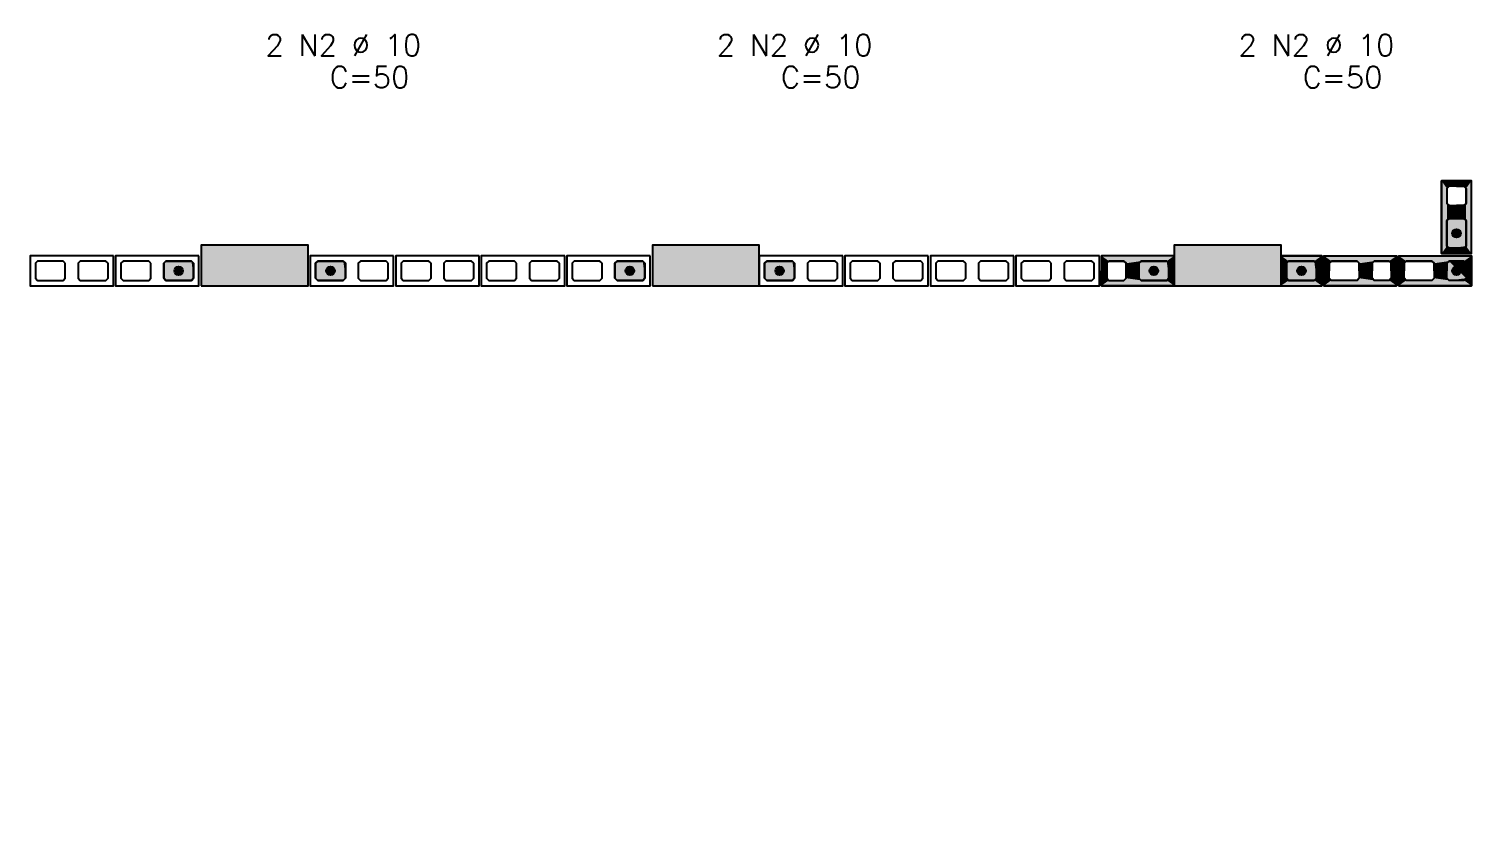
# Model space of a CAD drawing. Extents: x -1.9 to 86, y -1.5 to 61.
# Drawn here: x 17.47 to 31.03, y 14.08 to 21.55 of the extents above; entities that cross this region are included whole.
import ezdxf

# ---------------------------------------------------------------- set-up
doc = ezdxf.new("R2010")
doc.units = 0
doc.header["$MEASUREMENT"] = 0
for name, color, linetype in [('PENA_01', 1, 'CONTINUOUS'), ('PENA_02', 2, 'CONTINUOUS'), ('PENA_03', 3, 'CONTINUOUS'), ('PENA_11', 252, 'CONTINUOUS'), ('PENA_21', 100, 'CONTINUOUS'), ('PENA_23', 50, 'CONTINUOUS')]:
    doc.layers.add(name, color=color, linetype=linetype)
doc.styles.get("Standard").update_dxf_attribs({"font": 'ROMANS.SHX'})

msp = doc.modelspace()

# ---------------------------------------------------------------- linework, layer by layer
at = {"layer": 'PENA_01', "linetype": 'Continuous'}
for points in [[(30.733, 20.062), (30.733, 19.922), (30.753, 19.902), (30.893, 19.902), (30.913, 19.922), (30.913, 20.062), (30.893, 20.082), (30.753, 20.082), (30.733, 20.062)], [(30.733, 19.762), (30.733, 19.522), (30.753, 19.502), (30.893, 19.502), (30.913, 19.522), (30.913, 19.762), (30.893, 19.782), (30.753, 19.782), (30.733, 19.762)], [(17.813, 19.362), (17.793, 19.382), (17.553, 19.382), (17.533, 19.362), (17.533, 19.222), (17.553, 19.202), (17.793, 19.202), (17.813, 19.222), (17.813, 19.362)], [(18.213, 19.362), (18.193, 19.382), (17.953, 19.382), (17.933, 19.362), (17.933, 19.222), (17.953, 19.202), (18.193, 19.202), (18.213, 19.222), (18.213, 19.362)], [(18.613, 19.362), (18.593, 19.382), (18.353, 19.382), (18.333, 19.362), (18.333, 19.222), (18.353, 19.202), (18.593, 19.202), (18.613, 19.222), (18.613, 19.362)], [(19.013, 19.362), (18.993, 19.382), (18.753, 19.382), (18.733, 19.362), (18.733, 19.222), (18.753, 19.202), (18.993, 19.202), (19.013, 19.222), (19.013, 19.362)], [(20.433, 19.362), (20.413, 19.382), (20.173, 19.382), (20.153, 19.362), (20.153, 19.222), (20.173, 19.202), (20.413, 19.202), (20.433, 19.222), (20.433, 19.362)], [(20.833, 19.362), (20.813, 19.382), (20.573, 19.382), (20.553, 19.362), (20.553, 19.222), (20.573, 19.202), (20.813, 19.202), (20.833, 19.222), (20.833, 19.362)], [(21.233, 19.362), (21.213, 19.382), (20.973, 19.382), (20.953, 19.362), (20.953, 19.222), (20.973, 19.202), (21.213, 19.202), (21.233, 19.222), (21.233, 19.362)], [(21.633, 19.362), (21.613, 19.382), (21.373, 19.382), (21.353, 19.362), (21.353, 19.222), (21.373, 19.202), (21.613, 19.202), (21.633, 19.222), (21.633, 19.362)], [(22.033, 19.362), (22.013, 19.382), (21.773, 19.382), (21.753, 19.362), (21.753, 19.222), (21.773, 19.202), (22.013, 19.202), (22.033, 19.222), (22.033, 19.362)], [(22.433, 19.362), (22.413, 19.382), (22.173, 19.382), (22.153, 19.362), (22.153, 19.222), (22.173, 19.202), (22.413, 19.202), (22.433, 19.222), (22.433, 19.362)], [(22.833, 19.362), (22.813, 19.382), (22.573, 19.382), (22.553, 19.362), (22.553, 19.222), (22.573, 19.202), (22.813, 19.202), (22.833, 19.222), (22.833, 19.362)], [(23.233, 19.362), (23.213, 19.382), (22.973, 19.382), (22.953, 19.362), (22.953, 19.222), (22.973, 19.202), (23.213, 19.202), (23.233, 19.222), (23.233, 19.362)], [(24.633, 19.362), (24.613, 19.382), (24.373, 19.382), (24.353, 19.362), (24.353, 19.222), (24.373, 19.202), (24.613, 19.202), (24.633, 19.222), (24.633, 19.362)], [(25.033, 19.362), (25.013, 19.382), (24.773, 19.382), (24.753, 19.362), (24.753, 19.222), (24.773, 19.202), (25.013, 19.202), (25.033, 19.222), (25.033, 19.362)], [(25.433, 19.362), (25.413, 19.382), (25.173, 19.382), (25.153, 19.362), (25.153, 19.222), (25.173, 19.202), (25.413, 19.202), (25.433, 19.222), (25.433, 19.362)], [(25.833, 19.362), (25.813, 19.382), (25.573, 19.382), (25.553, 19.362), (25.553, 19.222), (25.573, 19.202), (25.813, 19.202), (25.833, 19.222), (25.833, 19.362)], [(26.233, 19.362), (26.213, 19.382), (25.973, 19.382), (25.953, 19.362), (25.953, 19.222), (25.973, 19.202), (26.213, 19.202), (26.233, 19.222), (26.233, 19.362)], [(26.633, 19.362), (26.613, 19.382), (26.373, 19.382), (26.353, 19.362), (26.353, 19.222), (26.373, 19.202), (26.613, 19.202), (26.633, 19.222), (26.633, 19.362)], [(27.033, 19.362), (27.013, 19.382), (26.773, 19.382), (26.753, 19.362), (26.753, 19.222), (26.773, 19.202), (27.013, 19.202), (27.033, 19.222), (27.033, 19.362)], [(27.433, 19.362), (27.413, 19.382), (27.173, 19.382), (27.153, 19.362), (27.153, 19.222), (27.173, 19.202), (27.413, 19.202), (27.433, 19.222), (27.433, 19.362)], [(27.573, 19.202), (27.713, 19.202), (27.733, 19.222), (27.733, 19.362), (27.713, 19.382), (27.573, 19.382), (27.553, 19.362), (27.553, 19.222), (27.573, 19.202)], [(27.873, 19.202), (28.113, 19.202), (28.133, 19.222), (28.133, 19.362), (28.113, 19.382), (27.873, 19.382), (27.853, 19.362), (27.853, 19.222), (27.873, 19.202)], [(29.493, 19.382), (29.253, 19.382), (29.233, 19.362), (29.233, 19.222), (29.253, 19.202), (29.493, 19.202), (29.513, 19.222), (29.513, 19.362), (29.493, 19.382)], [(29.893, 19.202), (29.653, 19.202), (29.633, 19.222), (29.633, 19.362), (29.653, 19.382), (29.893, 19.382), (29.913, 19.362), (29.913, 19.222), (29.893, 19.202)], [(30.193, 19.202), (30.053, 19.202), (30.033, 19.222), (30.033, 19.362), (30.053, 19.382), (30.193, 19.382), (30.213, 19.362), (30.213, 19.222), (30.193, 19.202)], [(30.593, 19.202), (30.353, 19.202), (30.333, 19.222), (30.333, 19.362), (30.353, 19.382), (30.593, 19.382), (30.613, 19.362), (30.613, 19.222), (30.593, 19.202)], [(30.893, 19.202), (30.753, 19.202), (30.733, 19.222), (30.733, 19.362), (30.753, 19.382), (30.893, 19.382), (30.913, 19.362), (30.913, 19.222), (30.893, 19.202)]]:
    msp.add_lwpolyline(points, dxfattribs=at)
at = {"layer": 'PENA_02', "linetype": 'Continuous'}
for points in [[(30.683, 20.132), (30.683, 19.452), (30.963, 19.452), (30.963, 20.132), (30.683, 20.132)], [(19.083, 19.152), (20.083, 19.152), (20.083, 19.532), (19.083, 19.532), (19.083, 19.152)], [(23.303, 19.152), (24.303, 19.152), (24.303, 19.532), (23.303, 19.532), (23.303, 19.152)], [(28.183, 19.152), (29.183, 19.152), (29.183, 19.532), (28.183, 19.532), (28.183, 19.152)], [(18.263, 19.432), (17.483, 19.432), (17.483, 19.152), (18.263, 19.152), (18.263, 19.432)], [(19.063, 19.432), (18.283, 19.432), (18.283, 19.152), (19.063, 19.152), (19.063, 19.432)], [(20.883, 19.432), (20.103, 19.432), (20.103, 19.152), (20.883, 19.152), (20.883, 19.432)], [(21.683, 19.432), (20.903, 19.432), (20.903, 19.152), (21.683, 19.152), (21.683, 19.432)], [(22.483, 19.432), (21.703, 19.432), (21.703, 19.152), (22.483, 19.152), (22.483, 19.432)], [(23.283, 19.432), (22.503, 19.432), (22.503, 19.152), (23.283, 19.152), (23.283, 19.432)], [(25.083, 19.432), (24.303, 19.432), (24.303, 19.152), (25.083, 19.152), (25.083, 19.432)], [(25.883, 19.432), (25.103, 19.432), (25.103, 19.152), (25.883, 19.152), (25.883, 19.432)], [(26.683, 19.432), (25.903, 19.432), (25.903, 19.152), (26.683, 19.152), (26.683, 19.432)], [(27.483, 19.432), (26.703, 19.432), (26.703, 19.152), (27.483, 19.152), (27.483, 19.432)], [(27.503, 19.152), (28.183, 19.152), (28.183, 19.432), (27.503, 19.432), (27.503, 19.152)], [(29.563, 19.432), (29.183, 19.432), (29.183, 19.152), (29.563, 19.152), (29.563, 19.432)], [(30.263, 19.152), (29.583, 19.152), (29.583, 19.432), (30.263, 19.432), (30.263, 19.152)], [(30.963, 19.152), (30.283, 19.152), (30.283, 19.432), (30.963, 19.432), (30.963, 19.152)]]:
    msp.add_lwpolyline(points, dxfattribs=at)
at = {"layer": 'PENA_03', "linetype": 'Continuous'}
for points in [[(30.753, 19.502), (30.733, 19.522), (30.733, 19.762), (30.753, 19.782), (30.893, 19.782), (30.913, 19.762), (30.913, 19.522), (30.893, 19.502), (30.753, 19.502)], [(19.013, 19.222), (18.993, 19.202), (18.753, 19.202), (18.733, 19.222), (18.733, 19.362), (18.753, 19.382), (18.993, 19.382), (19.013, 19.362), (19.013, 19.222)], [(20.433, 19.222), (20.413, 19.202), (20.173, 19.202), (20.153, 19.222), (20.153, 19.362), (20.173, 19.382), (20.413, 19.382), (20.433, 19.362), (20.433, 19.222)], [(23.233, 19.222), (23.213, 19.202), (22.973, 19.202), (22.953, 19.222), (22.953, 19.362), (22.973, 19.382), (23.213, 19.382), (23.233, 19.362), (23.233, 19.222)], [(24.633, 19.222), (24.613, 19.202), (24.373, 19.202), (24.353, 19.222), (24.353, 19.362), (24.373, 19.382), (24.613, 19.382), (24.633, 19.362), (24.633, 19.222)], [(28.133, 19.222), (28.113, 19.202), (27.873, 19.202), (27.853, 19.222), (27.853, 19.362), (27.873, 19.382), (28.113, 19.382), (28.133, 19.362), (28.133, 19.222)], [(29.513, 19.222), (29.493, 19.202), (29.253, 19.202), (29.233, 19.222), (29.233, 19.362), (29.253, 19.382), (29.493, 19.382), (29.513, 19.362), (29.513, 19.222)], [(30.913, 19.222), (30.893, 19.202), (30.753, 19.202), (30.733, 19.222), (30.733, 19.362), (30.753, 19.382), (30.893, 19.382), (30.913, 19.362), (30.913, 19.222)]]:
    msp.add_lwpolyline(points, dxfattribs=at)
for centre in [(30.823, 19.642), (18.873, 19.292), (20.293, 19.292), (23.093, 19.292), (24.493, 19.292), (27.993, 19.292), (29.373, 19.292), (30.823, 19.292)]:
    msp.add_circle(centre, 0.04, dxfattribs=at)
for points in [[(30.863, 19.642), (30.803, 19.677), (30.786, 19.656)], [(30.863, 19.642), (30.83, 19.682), (30.803, 19.677)], [(30.863, 19.642), (30.854, 19.668), (30.83, 19.682)], [(30.863, 19.642), (30.786, 19.656), (30.786, 19.629)], [(30.863, 19.642), (30.786, 19.629), (30.803, 19.608)], [(30.863, 19.642), (30.803, 19.608), (30.83, 19.603)], [(30.863, 19.642), (30.83, 19.603), (30.854, 19.617)], [(30.863, 19.642), (30.854, 19.617), (30.863, 19.642)], [(18.913, 19.292), (18.853, 19.327), (18.836, 19.306)], [(18.913, 19.292), (18.836, 19.306), (18.836, 19.279)], [(18.913, 19.292), (18.836, 19.279), (18.853, 19.258)], [(18.913, 19.292), (18.88, 19.332), (18.853, 19.327)], [(18.913, 19.292), (18.853, 19.258), (18.88, 19.253)], [(18.913, 19.292), (18.904, 19.318), (18.88, 19.332)], [(18.913, 19.292), (18.88, 19.253), (18.904, 19.267)], [(18.913, 19.292), (18.904, 19.267), (18.913, 19.292)], [(20.333, 19.292), (20.273, 19.327), (20.256, 19.306)], [(20.333, 19.292), (20.256, 19.306), (20.256, 19.279)], [(20.333, 19.292), (20.256, 19.279), (20.273, 19.258)], [(20.333, 19.292), (20.3, 19.332), (20.273, 19.327)], [(20.333, 19.292), (20.273, 19.258), (20.3, 19.253)], [(20.333, 19.292), (20.324, 19.318), (20.3, 19.332)], [(20.333, 19.292), (20.3, 19.253), (20.324, 19.267)], [(20.333, 19.292), (20.324, 19.267), (20.333, 19.292)], [(23.133, 19.292), (23.073, 19.327), (23.056, 19.306)], [(23.133, 19.292), (23.056, 19.306), (23.056, 19.279)], [(23.133, 19.292), (23.056, 19.279), (23.073, 19.258)], [(23.133, 19.292), (23.1, 19.332), (23.073, 19.327)], [(23.133, 19.292), (23.073, 19.258), (23.1, 19.253)], [(23.133, 19.292), (23.124, 19.318), (23.1, 19.332)], [(23.133, 19.292), (23.1, 19.253), (23.124, 19.267)], [(23.133, 19.292), (23.124, 19.267), (23.133, 19.292)], [(24.533, 19.292), (24.473, 19.327), (24.456, 19.306)], [(24.533, 19.292), (24.456, 19.306), (24.456, 19.279)], [(24.533, 19.292), (24.456, 19.279), (24.473, 19.258)], [(24.533, 19.292), (24.5, 19.332), (24.473, 19.327)], [(24.533, 19.292), (24.473, 19.258), (24.5, 19.253)], [(24.533, 19.292), (24.524, 19.318), (24.5, 19.332)], [(24.533, 19.292), (24.5, 19.253), (24.524, 19.267)], [(24.533, 19.292), (24.524, 19.267), (24.533, 19.292)], [(28.033, 19.292), (27.973, 19.327), (27.956, 19.306)], [(28.033, 19.292), (27.956, 19.306), (27.956, 19.279)], [(28.033, 19.292), (27.956, 19.279), (27.973, 19.258)], [(28.033, 19.292), (28, 19.332), (27.973, 19.327)], [(28.033, 19.292), (27.973, 19.258), (28, 19.253)], [(28.033, 19.292), (28.024, 19.318), (28, 19.332)], [(28.033, 19.292), (28, 19.253), (28.024, 19.267)], [(28.033, 19.292), (28.024, 19.267), (28.033, 19.292)], [(29.413, 19.292), (29.353, 19.327), (29.336, 19.306)], [(29.413, 19.292), (29.336, 19.306), (29.336, 19.279)], [(29.413, 19.292), (29.336, 19.279), (29.353, 19.258)], [(29.413, 19.292), (29.38, 19.332), (29.353, 19.327)], [(29.413, 19.292), (29.353, 19.258), (29.38, 19.253)], [(29.413, 19.292), (29.404, 19.318), (29.38, 19.332)], [(29.413, 19.292), (29.38, 19.253), (29.404, 19.267)], [(29.413, 19.292), (29.404, 19.267), (29.413, 19.292)], [(30.863, 19.292), (30.803, 19.327), (30.786, 19.306)], [(30.863, 19.292), (30.786, 19.306), (30.786, 19.279)], [(30.863, 19.292), (30.786, 19.279), (30.803, 19.258)], [(30.863, 19.292), (30.83, 19.332), (30.803, 19.327)], [(30.863, 19.292), (30.803, 19.258), (30.83, 19.253)], [(30.863, 19.292), (30.854, 19.318), (30.83, 19.332)], [(30.863, 19.292), (30.83, 19.253), (30.854, 19.267)], [(30.863, 19.292), (30.854, 19.267), (30.863, 19.292)]]:
    msp.add_solid(points, dxfattribs=at)
at = {"layer": 'PENA_11', "linetype": 'Continuous'}
for points in [[(30.753, 19.502), (30.733, 19.762), (30.753, 19.782)], [(30.753, 19.502), (30.733, 19.522), (30.733, 19.762)], [(30.753, 19.502), (30.753, 19.782), (30.893, 19.782)], [(30.753, 19.502), (30.893, 19.782), (30.913, 19.762)], [(30.753, 19.502), (30.913, 19.762), (30.913, 19.522)], [(19.083, 19.152), (20.083, 19.152), (20.083, 19.532)], [(19.083, 19.152), (20.083, 19.532), (19.083, 19.532)], [(19.083, 19.152), (19.083, 19.532), (19.083, 19.152)], [(23.303, 19.152), (24.303, 19.152), (24.303, 19.532)], [(23.303, 19.152), (24.303, 19.532), (23.303, 19.532)], [(23.303, 19.152), (23.303, 19.532), (23.303, 19.152)], [(28.183, 19.152), (29.183, 19.152), (29.183, 19.532)], [(28.183, 19.152), (29.183, 19.532), (28.183, 19.532)], [(28.183, 19.152), (28.183, 19.532), (28.183, 19.152)], [(30.753, 19.502), (30.913, 19.522), (30.893, 19.502)], [(30.753, 19.502), (30.893, 19.502), (30.753, 19.502)], [(19.013, 19.222), (18.733, 19.362), (18.753, 19.382)], [(19.013, 19.222), (18.733, 19.222), (18.733, 19.362)], [(19.013, 19.222), (18.753, 19.382), (18.993, 19.382)], [(19.013, 19.222), (18.993, 19.382), (19.013, 19.362)], [(19.013, 19.222), (19.013, 19.362), (19.013, 19.222)], [(20.433, 19.222), (20.153, 19.362), (20.173, 19.382)], [(20.433, 19.222), (20.153, 19.222), (20.153, 19.362)], [(20.433, 19.222), (20.173, 19.382), (20.413, 19.382)], [(20.433, 19.222), (20.413, 19.382), (20.433, 19.362)], [(20.433, 19.222), (20.433, 19.362), (20.433, 19.222)], [(23.233, 19.222), (22.953, 19.362), (22.973, 19.382)], [(23.233, 19.222), (22.953, 19.222), (22.953, 19.362)], [(23.233, 19.222), (22.973, 19.382), (23.213, 19.382)], [(23.233, 19.222), (23.213, 19.382), (23.233, 19.362)], [(23.233, 19.222), (23.233, 19.362), (23.233, 19.222)], [(24.633, 19.222), (24.353, 19.362), (24.373, 19.382)], [(24.633, 19.222), (24.353, 19.222), (24.353, 19.362)], [(24.633, 19.222), (24.373, 19.382), (24.613, 19.382)], [(24.633, 19.222), (24.613, 19.382), (24.633, 19.362)], [(24.633, 19.222), (24.633, 19.362), (24.633, 19.222)], [(28.133, 19.222), (27.853, 19.362), (27.873, 19.382)], [(28.133, 19.222), (27.853, 19.222), (27.853, 19.362)], [(28.133, 19.222), (27.873, 19.382), (28.113, 19.382)], [(28.133, 19.222), (28.113, 19.382), (28.133, 19.362)], [(28.133, 19.222), (28.133, 19.362), (28.133, 19.222)], [(29.513, 19.222), (29.233, 19.362), (29.253, 19.382)], [(29.513, 19.222), (29.233, 19.222), (29.233, 19.362)], [(29.513, 19.222), (29.253, 19.382), (29.493, 19.382)], [(29.513, 19.222), (29.493, 19.382), (29.513, 19.362)], [(29.513, 19.222), (29.513, 19.362), (29.513, 19.222)], [(30.913, 19.222), (30.733, 19.362), (30.753, 19.382)], [(30.913, 19.222), (30.733, 19.222), (30.733, 19.362)], [(30.913, 19.222), (30.753, 19.382), (30.893, 19.382)], [(30.913, 19.222), (30.893, 19.382), (30.913, 19.362)], [(30.913, 19.222), (30.913, 19.362), (30.913, 19.222)], [(19.013, 19.222), (18.753, 19.202), (18.733, 19.222)], [(19.013, 19.222), (18.993, 19.202), (18.753, 19.202)], [(20.433, 19.222), (20.173, 19.202), (20.153, 19.222)], [(20.433, 19.222), (20.413, 19.202), (20.173, 19.202)], [(23.233, 19.222), (22.973, 19.202), (22.953, 19.222)], [(23.233, 19.222), (23.213, 19.202), (22.973, 19.202)], [(24.633, 19.222), (24.373, 19.202), (24.353, 19.222)], [(24.633, 19.222), (24.613, 19.202), (24.373, 19.202)], [(28.133, 19.222), (27.873, 19.202), (27.853, 19.222)], [(28.133, 19.222), (28.113, 19.202), (27.873, 19.202)], [(29.513, 19.222), (29.253, 19.202), (29.233, 19.222)], [(29.513, 19.222), (29.493, 19.202), (29.253, 19.202)], [(30.913, 19.222), (30.753, 19.202), (30.733, 19.222)], [(30.913, 19.222), (30.893, 19.202), (30.753, 19.202)]]:
    msp.add_solid(points, dxfattribs=at)
at = {"layer": 'PENA_21', "linetype": 'Continuous'}
for points in [[(30.823, 20.132), (30.823, 20.082), (30.753, 20.082), (30.733, 20.062), (30.733, 19.922), (30.753, 19.902), (30.823, 19.902), (30.823, 19.782), (30.753, 19.782), (30.733, 19.762), (30.733, 19.522), (30.753, 19.502), (30.823, 19.502), (30.823, 19.452), (30.683, 19.452), (30.683, 20.132), (30.823, 20.132)], [(30.823, 20.132), (30.823, 20.082), (30.893, 20.082), (30.913, 20.062), (30.913, 19.922), (30.893, 19.902), (30.823, 19.902), (30.823, 19.782), (30.893, 19.782), (30.913, 19.762), (30.913, 19.522), (30.893, 19.502), (30.823, 19.502), (30.823, 19.452), (30.963, 19.452), (30.963, 20.132), (30.823, 20.132)], [(27.503, 19.292), (27.553, 19.292), (27.553, 19.362), (27.573, 19.382), (27.713, 19.382), (27.733, 19.362), (27.733, 19.292), (27.853, 19.292), (27.853, 19.362), (27.873, 19.382), (28.113, 19.382), (28.133, 19.362), (28.133, 19.292), (28.183, 19.292), (28.183, 19.432), (27.503, 19.432), (27.503, 19.292)], [(30.263, 19.292), (30.213, 19.292), (30.213, 19.362), (30.193, 19.382), (30.053, 19.382), (30.033, 19.362), (30.033, 19.292), (29.913, 19.292), (29.913, 19.362), (29.893, 19.382), (29.653, 19.382), (29.633, 19.362), (29.633, 19.292), (29.583, 19.292), (29.583, 19.432), (30.263, 19.432), (30.263, 19.292)], [(30.963, 19.292), (30.913, 19.292), (30.913, 19.362), (30.893, 19.382), (30.753, 19.382), (30.733, 19.362), (30.733, 19.292), (30.613, 19.292), (30.613, 19.362), (30.593, 19.382), (30.353, 19.382), (30.333, 19.362), (30.333, 19.292), (30.283, 19.292), (30.283, 19.432), (30.963, 19.432), (30.963, 19.292)], [(27.503, 19.292), (27.553, 19.292), (27.553, 19.222), (27.573, 19.202), (27.713, 19.202), (27.733, 19.222), (27.733, 19.292), (27.853, 19.292), (27.853, 19.222), (27.873, 19.202), (28.113, 19.202), (28.133, 19.222), (28.133, 19.292), (28.183, 19.292), (28.183, 19.152), (27.503, 19.152), (27.503, 19.292)], [(30.263, 19.292), (30.213, 19.292), (30.213, 19.222), (30.193, 19.202), (30.053, 19.202), (30.033, 19.222), (30.033, 19.292), (29.913, 19.292), (29.913, 19.222), (29.893, 19.202), (29.653, 19.202), (29.633, 19.222), (29.633, 19.292), (29.583, 19.292), (29.583, 19.152), (30.263, 19.152), (30.263, 19.292)], [(30.963, 19.292), (30.913, 19.292), (30.913, 19.222), (30.893, 19.202), (30.753, 19.202), (30.733, 19.222), (30.733, 19.292), (30.613, 19.292), (30.613, 19.222), (30.593, 19.202), (30.353, 19.202), (30.333, 19.222), (30.333, 19.292), (30.283, 19.292), (30.283, 19.152), (30.963, 19.152), (30.963, 19.292)]]:
    msp.add_lwpolyline(points, dxfattribs=at)
for points in [[(30.753, 20.082), (30.733, 20.062), (30.683, 20.132)], [(30.753, 20.082), (30.683, 20.132), (30.823, 20.132)], [(30.683, 20.132), (30.733, 20.062), (30.683, 19.452)], [(30.753, 20.082), (30.823, 20.132), (30.823, 20.082)], [(30.963, 20.132), (30.823, 20.132), (30.893, 20.082)], [(30.893, 20.082), (30.823, 20.132), (30.823, 20.082)], [(30.913, 20.062), (30.963, 20.132), (30.893, 20.082)], [(30.963, 19.452), (30.963, 20.132), (30.913, 20.062)], [(30.683, 19.452), (30.733, 20.062), (30.733, 19.522)], [(30.733, 19.522), (30.733, 20.062), (30.733, 19.922)], [(30.913, 19.922), (30.963, 19.452), (30.913, 20.062)], [(30.733, 19.522), (30.733, 19.762), (30.733, 19.922)], [(30.753, 19.902), (30.733, 19.762), (30.733, 19.922)], [(30.753, 19.902), (30.753, 19.782), (30.733, 19.762)], [(30.823, 19.902), (30.753, 19.782), (30.753, 19.902)], [(30.823, 19.902), (30.823, 19.782), (30.753, 19.782)], [(30.823, 19.902), (30.893, 19.782), (30.893, 19.902)], [(30.823, 19.902), (30.823, 19.782), (30.893, 19.782)], [(30.893, 19.902), (30.913, 19.762), (30.913, 19.922)], [(30.893, 19.782), (30.913, 19.762), (30.893, 19.902)], [(30.913, 19.762), (30.963, 19.452), (30.913, 19.922)], [(30.913, 19.762), (30.913, 19.522), (30.963, 19.452)], [(28.183, 19.432), (27.503, 19.432), (27.573, 19.382)], [(27.503, 19.432), (27.503, 19.292), (27.553, 19.292)], [(27.503, 19.432), (27.553, 19.292), (27.553, 19.362)], [(27.503, 19.432), (27.553, 19.362), (27.573, 19.382)], [(28.183, 19.432), (27.573, 19.382), (27.713, 19.382)], [(28.183, 19.432), (27.713, 19.382), (27.733, 19.362)], [(28.183, 19.432), (27.733, 19.362), (27.873, 19.382)], [(28.183, 19.432), (27.873, 19.382), (28.113, 19.382)], [(28.183, 19.432), (28.113, 19.382), (28.133, 19.362)], [(28.183, 19.432), (28.133, 19.362), (28.183, 19.292)], [(30.263, 19.432), (29.653, 19.382), (29.583, 19.432)], [(29.653, 19.382), (29.633, 19.362), (29.583, 19.432)], [(29.583, 19.432), (29.633, 19.362), (29.583, 19.292)], [(29.893, 19.382), (29.653, 19.382), (30.263, 19.432)], [(29.913, 19.362), (29.893, 19.382), (30.263, 19.432)], [(30.263, 19.432), (30.053, 19.382), (29.913, 19.362)], [(30.263, 19.432), (30.193, 19.382), (30.053, 19.382)], [(30.263, 19.432), (30.213, 19.362), (30.193, 19.382)], [(30.263, 19.432), (30.263, 19.292), (30.213, 19.292)], [(30.263, 19.432), (30.213, 19.292), (30.213, 19.362)], [(30.963, 19.432), (30.353, 19.382), (30.283, 19.432)], [(30.353, 19.382), (30.333, 19.362), (30.283, 19.432)], [(30.283, 19.432), (30.333, 19.362), (30.283, 19.292)], [(30.593, 19.382), (30.353, 19.382), (30.963, 19.432)], [(30.613, 19.362), (30.593, 19.382), (30.963, 19.432)], [(30.963, 19.432), (30.753, 19.382), (30.613, 19.362)], [(30.753, 19.502), (30.683, 19.452), (30.733, 19.522)], [(30.823, 19.452), (30.683, 19.452), (30.753, 19.502)], [(30.823, 19.502), (30.823, 19.452), (30.753, 19.502)], [(30.963, 19.432), (30.893, 19.382), (30.753, 19.382)], [(30.893, 19.502), (30.823, 19.502), (30.963, 19.452)], [(30.823, 19.502), (30.823, 19.452), (30.963, 19.452)], [(30.913, 19.522), (30.893, 19.502), (30.963, 19.452)], [(30.963, 19.432), (30.913, 19.362), (30.893, 19.382)], [(30.963, 19.432), (30.963, 19.292), (30.913, 19.292)], [(30.963, 19.432), (30.913, 19.292), (30.913, 19.362)], [(27.503, 19.152), (27.503, 19.292), (27.553, 19.292)], [(27.503, 19.152), (27.553, 19.292), (27.553, 19.222)], [(27.733, 19.362), (27.853, 19.362), (27.873, 19.382)], [(27.733, 19.362), (27.733, 19.292), (27.853, 19.292)], [(27.733, 19.362), (27.853, 19.292), (27.853, 19.362)], [(27.733, 19.222), (27.733, 19.292), (27.853, 19.292)], [(27.733, 19.222), (27.853, 19.292), (27.853, 19.222)], [(28.183, 19.292), (28.133, 19.362), (28.133, 19.292)], [(28.183, 19.152), (28.133, 19.222), (28.183, 19.292)], [(28.183, 19.292), (28.133, 19.222), (28.133, 19.292)], [(29.633, 19.362), (29.633, 19.292), (29.583, 19.292)], [(29.583, 19.152), (29.633, 19.222), (29.583, 19.292)], [(29.633, 19.222), (29.633, 19.292), (29.583, 19.292)], [(29.913, 19.292), (29.913, 19.362), (30.053, 19.382)], [(29.913, 19.292), (30.053, 19.382), (30.033, 19.362)], [(29.913, 19.292), (30.033, 19.362), (30.033, 19.292)], [(29.913, 19.292), (29.913, 19.222), (30.053, 19.202)], [(29.913, 19.292), (30.053, 19.202), (30.033, 19.222)], [(29.913, 19.292), (30.033, 19.222), (30.033, 19.292)], [(30.263, 19.152), (30.263, 19.292), (30.213, 19.292)], [(30.263, 19.152), (30.213, 19.292), (30.213, 19.222)], [(30.333, 19.362), (30.333, 19.292), (30.283, 19.292)], [(30.283, 19.152), (30.333, 19.222), (30.283, 19.292)], [(30.333, 19.222), (30.333, 19.292), (30.283, 19.292)], [(30.613, 19.292), (30.613, 19.362), (30.753, 19.382)], [(30.613, 19.292), (30.753, 19.382), (30.733, 19.362)], [(30.613, 19.292), (30.733, 19.362), (30.733, 19.292)], [(30.613, 19.292), (30.613, 19.222), (30.753, 19.202)], [(30.613, 19.292), (30.753, 19.202), (30.733, 19.222)], [(30.613, 19.292), (30.733, 19.222), (30.733, 19.292)], [(30.963, 19.152), (30.963, 19.292), (30.913, 19.292)], [(30.963, 19.152), (30.913, 19.292), (30.913, 19.222)], [(27.503, 19.152), (27.553, 19.222), (27.573, 19.202)], [(28.183, 19.152), (27.503, 19.152), (27.573, 19.202)], [(28.183, 19.152), (27.573, 19.202), (27.713, 19.202)], [(28.183, 19.152), (27.713, 19.202), (27.733, 19.222)], [(28.183, 19.152), (27.733, 19.222), (27.873, 19.202)], [(27.733, 19.222), (27.853, 19.222), (27.873, 19.202)], [(28.183, 19.152), (27.873, 19.202), (28.113, 19.202)], [(28.183, 19.152), (28.113, 19.202), (28.133, 19.222)], [(29.653, 19.202), (29.633, 19.222), (29.583, 19.152)], [(30.263, 19.152), (29.653, 19.202), (29.583, 19.152)], [(29.893, 19.202), (29.653, 19.202), (30.263, 19.152)], [(29.913, 19.222), (29.893, 19.202), (30.263, 19.152)], [(30.263, 19.152), (30.053, 19.202), (29.913, 19.222)], [(30.263, 19.152), (30.193, 19.202), (30.053, 19.202)], [(30.263, 19.152), (30.213, 19.222), (30.193, 19.202)], [(30.353, 19.202), (30.333, 19.222), (30.283, 19.152)], [(30.963, 19.152), (30.353, 19.202), (30.283, 19.152)], [(30.593, 19.202), (30.353, 19.202), (30.963, 19.152)], [(30.613, 19.222), (30.593, 19.202), (30.963, 19.152)], [(30.963, 19.152), (30.753, 19.202), (30.613, 19.222)], [(30.963, 19.152), (30.893, 19.202), (30.753, 19.202)], [(30.963, 19.152), (30.913, 19.222), (30.893, 19.202)]]:
    msp.add_solid(points, dxfattribs=at)
at = {"layer": 'PENA_23', "linetype": 'Continuous'}
for points in [[(29.233, 19.292), (29.183, 19.292), (29.183, 19.432), (29.563, 19.432), (29.563, 19.292), (29.513, 19.292), (29.513, 19.362), (29.493, 19.382), (29.253, 19.382), (29.233, 19.362), (29.233, 19.292)], [(29.233, 19.292), (29.183, 19.292), (29.183, 19.152), (29.563, 19.152), (29.563, 19.292), (29.513, 19.292), (29.513, 19.222), (29.493, 19.202), (29.253, 19.202), (29.233, 19.222), (29.233, 19.292)]]:
    msp.add_lwpolyline(points, dxfattribs=at)
for points in [[(29.563, 19.432), (29.253, 19.382), (29.183, 19.432)], [(29.253, 19.382), (29.233, 19.362), (29.183, 19.432)], [(29.183, 19.432), (29.233, 19.362), (29.183, 19.292)], [(29.493, 19.382), (29.253, 19.382), (29.563, 19.432)], [(29.513, 19.362), (29.493, 19.382), (29.563, 19.432)], [(29.513, 19.292), (29.513, 19.362), (29.563, 19.432)], [(29.513, 19.292), (29.563, 19.432), (29.563, 19.292)], [(29.233, 19.362), (29.233, 19.292), (29.183, 19.292)], [(29.183, 19.152), (29.233, 19.222), (29.183, 19.292)], [(29.233, 19.222), (29.233, 19.292), (29.183, 19.292)], [(29.513, 19.292), (29.513, 19.222), (29.563, 19.152)], [(29.513, 19.292), (29.563, 19.152), (29.563, 19.292)], [(29.253, 19.202), (29.233, 19.222), (29.183, 19.152)], [(29.563, 19.152), (29.253, 19.202), (29.183, 19.152)], [(29.493, 19.202), (29.253, 19.202), (29.563, 19.152)], [(29.513, 19.222), (29.493, 19.202), (29.563, 19.152)]]:
    msp.add_solid(points, dxfattribs=at)

# ---------------------------------------------------------------- texts
at = {"layer": 'PENA_03', "linetype": 'Continuous'}
for s, p in [('2 N2 %%c 10', (19.685, 21.302)), ('2 N2 %%c 10', (23.905, 21.302)), ('2 N2 %%c 10', (28.785, 21.302)), ('C=50', (20.285, 21.002)), ('C=50', (24.505, 21.002)), ('C=50', (29.385, 21.002))]:
    msp.add_text(s, height=0.2, dxfattribs=at).set_placement(p)

doc.saveas('drawing.dxf')
